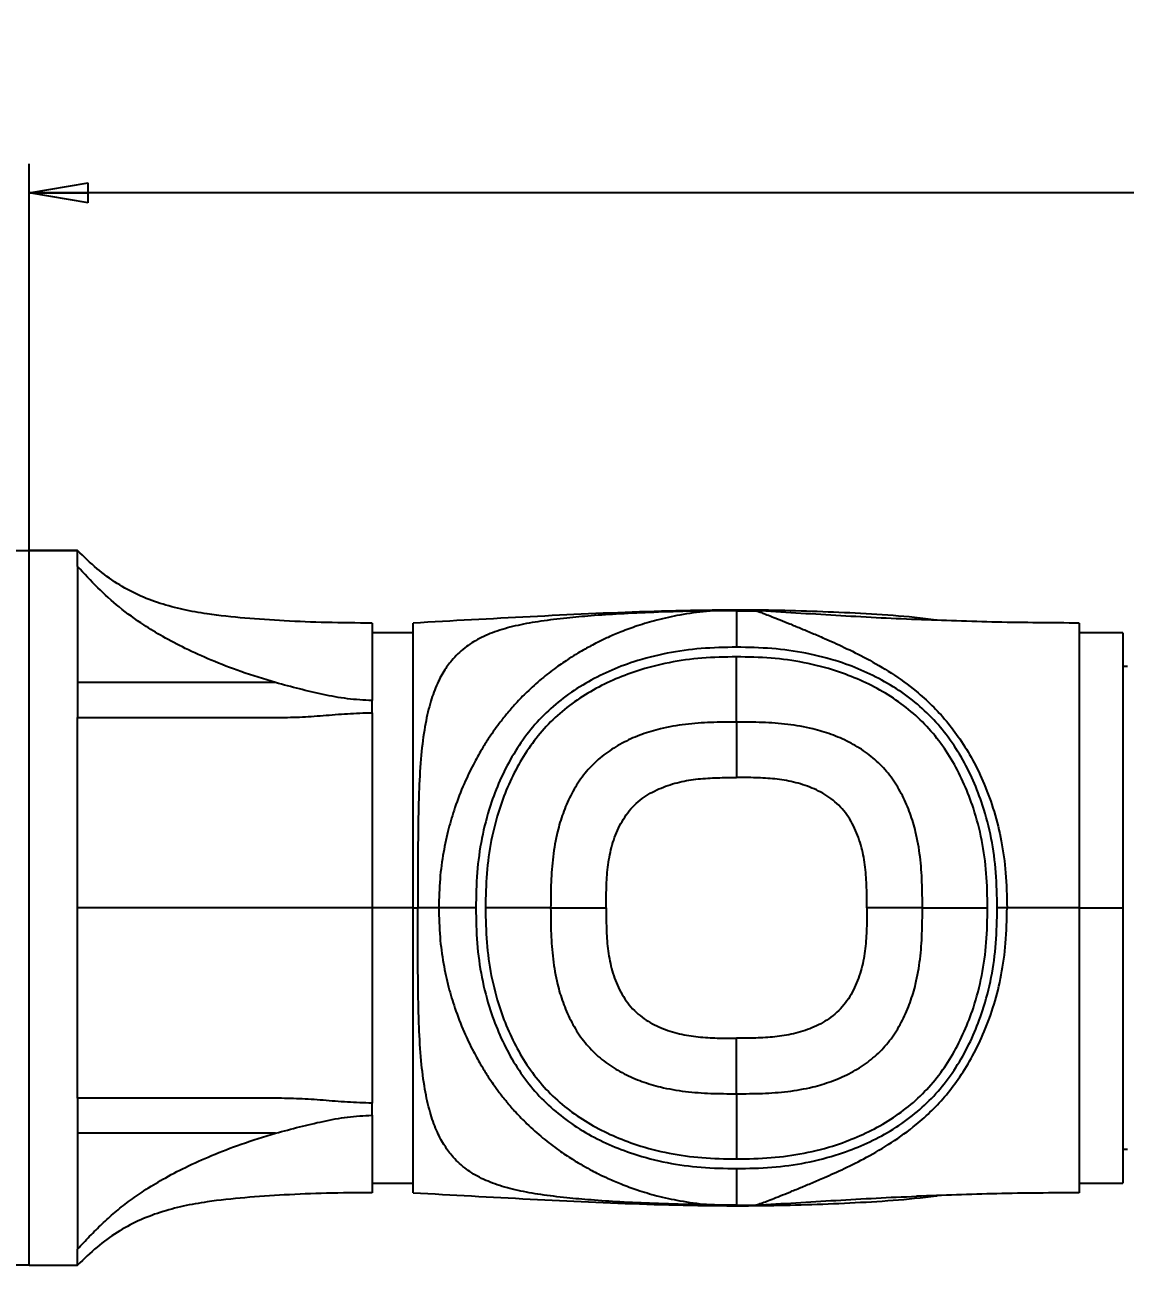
# Model space of a CAD drawing. Header units: millimetres. Extents: x 0 to 841, y 0 to 594.
# Drawn here: x 83.1 to 159.1, y 354.5 to 440.1 of the extents above; entities that cross this region are included whole.
import ezdxf

# ---------------------------------------------------------------- set-up
doc = ezdxf.new("R2010")
doc.units = ezdxf.units.MM
doc.layers.add('10', color=7, linetype='Continuous')
doc.styles.add('SLDTEXTSTYLE4', font='TXT', dxfattribs={"width": 0.7})
doc.dimstyles.new('SLDDIMSTYLE0', dxfattribs={"dimtxt": 9, "dimasz": 4.08, "dimexe": 0, "dimexo": 0.0625, "dimgap": 2.25, "dimtad": 2, "dimlfac": 3, "dimrnd": 1e-09, "dimzin": 12, "dimdsep": 46, "dimtxsty": 'SLDTEXTSTYLE4', "dimblk1": 'CLOSED', "dimblk2": 'CLOSED', "dimsah": 1, "dimcen": 0.09, "dimadec": 0, "dimazin": 3, "dimtfac": 1, "dimtofl": 0, "dimtmove": 0, "dimatfit": 3, "dimldrblk": 'CLOSED', "dimfxl": 0, "dimfrac": 2, "dimtolj": 1, "dimtzin": 12, "dimarcsym": 0})

# ---------------------------------------------------------------- blocks, each defined once
blk = doc.blocks.new('_Closed')
at = {"color": 0, "linetype": 'ByBlock', "lineweight": -2}
for p, q in [((-1, 0.166667), (0, 0)), ((-1, 0.166667), (-1, -0.166667)), ((0, 0), (-1, -0.166667)), ((0, 0), (-1, 0))]:
    blk.add_line(p, q, dxfattribs=at)
blk = doc.blocks.new('_D')
at = {"layer": '10'}
for p, q in [((83.417, 403.789), (83.417, 430.496)), ((448.587, 379.123), (448.587, 430.496)), ((448.587, 428.496), (83.417, 428.496))]:
    blk.add_line(p, q, dxfattribs=at)
at = {"layer": '10', "xscale": 4.08, "yscale": 4.08, "rotation": 180.0000000000002}
blk.add_blockref('_Closed', (83.417, 428.496, -9.567), dxfattribs=at)
at = {"layer": '10', "xscale": 4.08, "yscale": 4.08}
blk.add_blockref('_Closed', (448.587, 428.496, -9.567), dxfattribs=at)
at = {"layer": '10', "insert": (252.626, 440.098), "char_height": 9, "attachment_point": 1, "style": 'SLDTEXTSTYLE4'}
blk.add_mtext('1096', dxfattribs=at)
blk = doc.blocks.new('_D_1')
at = {"layer": '10'}
for p, q in [((83.417, 403.789), (71.294, 403.789)), ((73.294, 403.789), (73.294, 354.454)), ((83.417, 354.454), (71.294, 354.454))]:
    blk.add_line(p, q, dxfattribs=at)
at = {"layer": '10', "xscale": 4.08, "yscale": 4.08}
for p, rotation in [((73.294, 403.789, -9.567), 89.99999999383648), ((73.294, 354.454, -9.567), 269.9999999938365)]:
    blk.add_blockref('_Closed', p, dxfattribs=dict(at, rotation=rotation))
at = {"layer": '10', "insert": (61.692, 367.752), "char_height": 9, "attachment_point": 1, "rotation": 90, "style": 'SLDTEXTSTYLE4'}
blk.add_mtext('148.01', dxfattribs=at)

msp = doc.modelspace()

# ---------------------------------------------------------------- linework, layer by layer
at = {"color": 7, "linetype": 'Continuous', "lineweight": 25}
for p, q in [((86.7521, 403.7914), (83.4174, 403.7914)), ((83.4174, 403.7893), (86.7523, 403.7893)), ((83.4174, 354.4564), (83.4174, 403.7893)), ((133.5938, 399.6223), (132.2511, 399.6828)), ((133.5925, 399.6421), (133.5946, 399.6414)), ((109.9174, 398.1227), (107.084, 398.1227)), ((158.9177, 398.1227), (155.9177, 398.1227)), ((158.9177, 398.1227), (158.9177, 379.1227)), ((159.2511, 395.781), (158.9177, 395.781)), ((100.4293, 394.679), (86.7507, 394.679)), ((107.084, 392.6022), (107.084, 393.4433)), ((109.9174, 379.1227), (110.2507, 379.1227)), ((155.9177, 379.1227), (158.9177, 379.1227)), ((158.9177, 379.1227), (158.9177, 360.1227)), ((107.084, 364.802), (107.084, 365.6432)), ((100.4293, 363.5663), (86.7507, 363.5663)), ((158.9177, 362.4643), (159.2511, 362.4643)), ((107.084, 360.1227), (109.9174, 360.1227)), ((155.9177, 360.1227), (158.9177, 360.1227)), ((132.2511, 358.5625), (133.5938, 358.6231)), ((133.5925, 358.6033), (133.5946, 358.6039)), ((83.4174, 354.454), (86.7521, 354.454))]:
    msp.add_line(p, q, dxfattribs=at)
at = {"color": 8, "linetype": 'Continuous', "lineweight": 25}
for p, q in [((132.2507, 399.6445), (133.5922, 399.633)), ((109.9174, 379.1227), (107.084, 379.1227)), ((132.2507, 358.6008), (133.5922, 358.6124))]:
    msp.add_line(p, q, dxfattribs=at)
at = {"color": 7, "linetype": 'Continuous', "lineweight": 25}
for points, knots in [([(86.7508, 402.6864), (86.7509, 402.8968), (86.7511, 403.3176), (86.7514, 403.6208), (86.7517, 403.7674), (86.752, 403.796), (86.7522, 403.7916), (86.7523, 403.7893)], [0, 0, 0, 0, 0.19920601, 0.39825713, 0.59819636, 0.7990017, 1, 1, 1, 1]), ([(107.084, 398.7893), (106.0337, 398.7958), (104.0137, 398.8083), (101.0844, 398.9247), (98.3401, 399.1123), (96.0093, 399.3515), (94.0584, 399.6962), (92.4571, 400.1192), (90.9184, 400.7086), (89.4502, 401.5085), (88.0489, 402.5423), (87.1942, 403.3643), (86.7523, 403.7893)], [0, 0, 0, 0, 0.1460799, 0.2809365, 0.4076403, 0.5286368, 0.6065973, 0.6829512, 0.7586506, 0.8351946, 0.9147902, 1, 1, 1, 1]), ([(86.7507, 402.6864), (86.7507, 402.5606), (86.7507, 402.309), (86.7507, 401.8349), (86.7507, 401.1816), (86.7507, 400.2872), (86.7507, 399.1896), (86.7507, 398.0949), (86.7507, 397.0448), (86.7507, 395.7191), (86.7507, 394.122), (86.7507, 392.8811), (86.7507, 392.2623)], [0, 0, 0, 0, 0.0841238, 0.1681092, 0.2510756, 0.3796861, 0.500004, 0.579471, 0.6622243, 0.7491118, 0.8749009, 1, 1, 1, 1]), ([(100.4293, 394.679), (99.6261, 394.9224), (98.1205, 395.3786), (96.0431, 396.1876), (94.2426, 396.997), (92.6939, 397.8105), (91.1578, 398.7426), (89.6411, 399.8481), (88.123, 401.2149), (87.2109, 402.193), (86.7508, 402.6864)], [0, 0, 0, 0, 0.15651996, 0.29340572, 0.41556735, 0.52465121, 0.61955154, 0.75057072, 0.87416169, 1, 1, 1, 1]), ([(146.0941, 398.9889), (146.0736, 398.9917), (144.078, 399.2653), (140.0682, 399.5155), (133.4085, 399.7417), (126.0467, 399.6144), (117.9935, 399.2361), (112.6133, 398.9385), (109.9174, 398.7893)], [0, 0, 0, 0, 0.0017129, 0.1668412, 0.3322352, 0.553697, 0.7763669, 1, 1, 1, 1]), ([(132.2507, 399.6445), (131.2402, 399.6371), (129.3319, 399.6232), (126.6415, 399.5404), (124.296, 399.4326), (122.2853, 399.3016), (120.4545, 399.1405), (118.7542, 398.9342), (117.1369, 398.6479), (115.7033, 398.2644), (114.4758, 397.7507), (113.4281, 397.082), (112.6319, 396.3105), (112.0021, 395.4349), (111.4967, 394.4511), (111.0542, 393.1913), (110.7008, 391.5975), (110.4537, 389.6383), (110.3266, 387.53), (110.2715, 385.3889), (110.2533, 383.3353), (110.2505, 381.233), (110.2506, 379.8218), (110.2507, 379.1227)], [0, 0, 0, 0, 0.0688454, 0.1300087, 0.1838185, 0.2304438, 0.2707067, 0.3151976, 0.3573351, 0.3998214, 0.442091, 0.4838481, 0.5283675, 0.5617723, 0.5997028, 0.643049, 0.6922158, 0.7473279, 0.8074937, 0.8551612, 0.9038898, 0.9523816, 1, 1, 1, 1]), ([(132.2511, 399.6828), (131.5564, 399.6654), (130.2456, 399.6325), (128.4082, 399.3769), (126.8167, 399.0295), (125.4644, 398.6267), (124.3455, 398.217), (123.4331, 397.8288), (122.7392, 397.498), (122.2107, 397.2251), (121.7573, 396.9773), (121.2596, 396.6888), (120.5924, 396.2741), (119.7462, 395.6948), (118.7613, 394.9285), (117.8304, 394.0924), (117.0344, 393.2747), (116.4017, 392.5474), (115.8878, 391.8965), (115.4685, 391.3198), (115.0637, 390.7225), (114.5952, 389.9735), (114.0236, 388.9498), (113.387, 387.6177), (112.814, 386.1332), (112.34, 384.547), (111.9868, 382.9084), (111.739, 381.0801), (111.7075, 379.7951), (111.691, 379.1227)], [0, 0, 0, 0, 0.0644352, 0.1215825, 0.1718893, 0.2155623, 0.2524901, 0.2824768, 0.3076613, 0.3238916, 0.3379923, 0.3556688, 0.3769491, 0.4102869, 0.4498345, 0.4914064, 0.5249557, 0.5543864, 0.5797168, 0.6009756, 0.6198318, 0.6464846, 0.682657, 0.7282163, 0.7828963, 0.8296382, 0.881195, 0.9378344, 1, 1, 1, 1]), ([(144.6982, 399.0346), (144.6891, 399.0349), (142.8221, 399.0955), (139.1217, 399.3132), (135.4293, 399.5341), (133.5926, 399.644)], [0, 0, 0, 0, 0.0024674, 0.5038232, 1, 1, 1, 1]), ([(107.084, 398.7893), (107.084, 398.7593), (107.084, 398.6993), (107.084, 398.2159), (107.084, 397.4542), (107.084, 396.3921), (107.084, 395.0746), (107.084, 393.9869), (107.084, 393.4433)], [0, 0, 0, 0, 0.1666879, 0.333293, 0.4999983, 0.6665821, 0.8333827, 1, 1, 1, 1]), ([(109.9174, 379.1227), (109.9174, 379.9809), (109.9174, 381.697), (109.9174, 384.2273), (109.9174, 386.6703), (109.9174, 388.984), (109.9174, 391.1291), (109.9174, 393.0689), (109.9174, 394.7699), (109.9174, 396.203), (109.9174, 397.3451), (109.9174, 398.1697), (109.9174, 398.6917), (109.9174, 398.7568), (109.9174, 398.7893)], [0, 0, 0, 0, 0.0833442, 0.1666545, 0.2499999, 0.3333465, 0.4166486, 0.4999995, 0.5833438, 0.6666548, 0.7499994, 0.8333066, 0.9166508, 1, 1, 1, 1]), ([(155.9177, 398.7893), (154.0187, 398.8008), (150.2683, 398.8235), (146.5205, 398.9653), (144.6704, 399.0353)], [0, 0, 0, 0, 0.5063587, 1, 1, 1, 1]), ([(155.9177, 398.7893), (155.9177, 398.7696), (155.9177, 398.7301), (155.9177, 398.413), (155.9177, 397.9146), (155.9177, 397.1516), (155.9177, 396.0664), (155.9177, 394.6023), (155.9177, 392.8914), (155.9177, 390.9645), (155.9177, 388.8514), (155.9177, 386.5793), (155.9177, 384.1775), (155.9177, 381.6774), (155.9177, 379.9765), (155.9177, 379.1227)], [0, 0, 0, 0, 0.0650691, 0.1298994, 0.1943185, 0.2582193, 0.3424479, 0.4257506, 0.5082657, 0.5900806, 0.6715871, 0.7530643, 0.8348343, 0.9170905, 1, 1, 1, 1]), ([(132.2511, 397.1227), (131.436, 397.107), (129.8307, 397.0762), (127.4471, 396.7516), (125.3195, 396.2038), (123.439, 395.4845), (121.802, 394.6544), (120.2806, 393.6479), (118.9134, 392.4605), (117.7255, 391.0934), (116.7193, 389.5717), (115.8897, 387.9344), (115.1697, 386.0542), (114.6222, 383.9267), (114.2975, 381.5431), (114.2667, 379.9378), (114.2511, 379.1227)], [0, 0, 0, 0, 0.0844116, 0.1662561, 0.2486137, 0.3114819, 0.3745174, 0.438427, 0.4999999, 0.5615686, 0.6254839, 0.6885294, 0.7513863, 0.8337419, 0.9155822, 1, 1, 1, 1]), ([(150.2511, 379.1227), (150.2354, 379.9377), (150.2047, 381.543), (149.8799, 383.9266), (149.3325, 386.0542), (148.6124, 387.9344), (147.7829, 389.5717), (146.7767, 391.0934), (145.5889, 392.4604), (144.2216, 393.6479), (142.7002, 394.6544), (141.0631, 395.4845), (139.1827, 396.2038), (137.0551, 396.7516), (134.6715, 397.0762), (133.0662, 397.107), (132.2511, 397.1227)], [0, 0, 0, 0, 0.0844124, 0.1662528, 0.2486137, 0.3114706, 0.374516, 0.4384252, 0.5000001, 0.5615669, 0.6254826, 0.6885181, 0.7513863, 0.8337385, 0.915583, 1, 1, 1, 1]), ([(132.2511, 396.456), (131.4547, 396.4408), (129.8923, 396.4111), (127.5785, 396.0964), (125.5225, 395.5676), (123.7117, 394.8739), (122.1495, 394.0829), (120.695, 393.1242), (119.3853, 391.9883), (118.2495, 390.6787), (117.2909, 389.2243), (116.4999, 387.6621), (115.8061, 385.8512), (115.2773, 383.7951), (114.9627, 381.4813), (114.9329, 379.919), (114.9177, 379.1227)], [0, 0, 0, 0, 0.0855683, 0.1678839, 0.2503774, 0.313207, 0.3759911, 0.4382497, 0.5000042, 0.5617507, 0.6240007, 0.6867902, 0.7496257, 0.8321218, 0.9144376, 1, 1, 1, 1]), ([(132.2511, 391.956), (132.2511, 392.3984), (132.2511, 393.2895), (132.2511, 394.8169), (132.2511, 395.8338), (132.2511, 396.456)], [0, 0, 0, 0, 0.276772, 0.5574696, 1, 1, 1, 1]), ([(149.5844, 379.1227), (149.5692, 379.919), (149.5395, 381.4814), (149.2248, 383.7952), (148.696, 385.8513), (148.0023, 387.6621), (147.2112, 389.2243), (146.2527, 390.6787), (145.1168, 391.9883), (143.8071, 393.1242), (142.3526, 394.0829), (140.7905, 394.8739), (138.9796, 395.5676), (136.9235, 396.0965), (134.6097, 396.4111), (133.0474, 396.4408), (132.2511, 396.456)], [0, 0, 0, 0, 0.0855679, 0.1678837, 0.2503743, 0.3132098, 0.3759993, 0.4382493, 0.4999958, 0.5617503, 0.6240089, 0.686793, 0.7496226, 0.8321216, 0.9144372, 1, 1, 1, 1]), ([(107.084, 393.4433), (106.5157, 393.4707), (105.3793, 393.5253), (103.7131, 393.851), (102.0636, 394.2334), (100.9744, 394.5304), (100.4293, 394.679)], [0, 0, 0, 0, 0.2509063, 0.5017223, 0.7506415, 1, 1, 1, 1]), ([(86.7523, 379.1227), (86.7522, 380.0122), (86.752, 381.788), (86.7517, 384.4451), (86.7514, 387.0847), (86.7511, 389.7067), (86.7509, 391.4102), (86.7508, 392.2623)], [0, 0, 0, 0, 0.2017252, 0.4027057, 0.6024557, 0.8011425, 1, 1, 1, 1]), ([(86.7508, 392.2623), (87.0279, 392.2623), (87.5783, 392.2623), (88.434, 392.2623), (89.3285, 392.2623), (90.2931, 392.2623), (91.3991, 392.2623), (92.7085, 392.2623), (94.2619, 392.2623), (96.0619, 392.2623), (98.1321, 392.2623), (99.6305, 392.2623), (100.4288, 392.2623)], [0, 0, 0, 0, 0.0760933, 0.1511531, 0.2249674, 0.3005014, 0.3810576, 0.4765602, 0.5859694, 0.708037, 0.8444512, 1, 1, 1, 1]), ([(100.4288, 392.2623), (100.975, 392.2708), (102.0661, 392.2877), (103.7167, 392.3985), (105.3821, 392.551), (106.5167, 392.5851), (107.084, 392.6022)], [0, 0, 0, 0, 0.2498346, 0.4991146, 0.7495314, 1, 1, 1, 1]), ([(107.084, 392.6022), (107.084, 391.981), (107.084, 390.7381), (107.084, 388.6331), (107.084, 386.3925), (107.084, 384.0338), (107.084, 381.5979), (107.084, 379.9479), (107.084, 379.1227)], [0, 0, 0, 0, 0.1666118, 0.3334069, 0.5000017, 0.6666961, 0.8333012, 1, 1, 1, 1]), ([(132.2511, 391.956), (131.657, 391.9523), (130.477, 391.945), (128.7159, 391.8215), (127.1231, 391.5488), (125.7109, 391.1256), (124.4842, 390.5987), (123.3367, 389.9155), (122.314, 389.0597), (121.4582, 388.037), (120.775, 386.8895), (120.2482, 385.6629), (119.8249, 384.2507), (119.5522, 382.6578), (119.4288, 380.8967), (119.4214, 379.7167), (119.4177, 379.1227)], [0, 0, 0, 0, 0.0839726, 0.1667998, 0.2493286, 0.3118508, 0.3748044, 0.4376077, 0.5, 0.5623923, 0.6251956, 0.6881492, 0.7506714, 0.8332002, 0.9160274, 1, 1, 1, 1]), ([(132.2511, 391.956), (132.2511, 391.805), (132.2511, 391.4985), (132.2511, 390.8061), (132.2511, 389.9934), (132.2511, 389.0846), (132.2511, 388.4393), (132.2511, 388.1227)], [0, 0, 0, 0, 0.1763762, 0.3579209, 0.5485566, 0.7785348, 1, 1, 1, 1]), ([(145.0844, 379.1227), (145.0807, 379.7167), (145.0734, 380.8967), (144.9499, 382.6578), (144.6772, 384.2507), (144.254, 385.6629), (143.7271, 386.8895), (143.0439, 388.037), (142.1881, 389.0597), (141.1655, 389.9155), (140.0179, 390.5987), (138.7913, 391.1256), (137.3791, 391.5488), (135.7862, 391.8215), (134.0251, 391.945), (132.8451, 391.9523), (132.2511, 391.956)], [0, 0, 0, 0, 0.0839726, 0.1667998, 0.2493286, 0.3118508, 0.3748044, 0.4376077, 0.5, 0.5623923, 0.6251956, 0.6881492, 0.7506714, 0.8332002, 0.9160274, 1, 1, 1, 1]), ([(123.2511, 379.1227), (123.252, 379.5931), (123.254, 380.5289), (123.3401, 381.929), (123.5886, 383.3131), (124.0588, 384.6446), (124.7893, 385.8626), (125.8205, 386.807), (127.028, 387.4382), (128.2968, 387.839), (129.6045, 388.047), (130.9246, 388.1201), (131.8073, 388.1218), (132.2511, 388.1227)], [0, 0, 0, 0, 0.0938207, 0.1866074, 0.2794052, 0.3733257, 0.466853, 0.5596894, 0.6481596, 0.736582, 0.8239585, 0.9115112, 1, 1, 1, 1]), ([(141.2511, 379.1227), (141.2501, 379.5931), (141.2481, 380.5289), (141.162, 381.929), (140.9135, 383.3131), (140.4433, 384.6446), (139.7129, 385.8626), (138.6816, 386.807), (137.4741, 387.4382), (136.2054, 387.839), (134.8976, 388.047), (133.5776, 388.1201), (132.6948, 388.1218), (132.2511, 388.1227)], [0, 0, 0, 0, 0.0938207, 0.1866074, 0.2794052, 0.3733257, 0.466853, 0.5596894, 0.6481596, 0.736582, 0.8239585, 0.9115112, 1, 1, 1, 1]), ([(86.7508, 365.983), (86.7509, 366.8351), (86.7511, 368.5387), (86.7514, 371.1607), (86.7517, 373.8002), (86.752, 376.4574), (86.7522, 378.2331), (86.7523, 379.1227)], [0, 0, 0, 0, 0.1988575, 0.3975443, 0.5972943, 0.7982748, 1, 1, 1, 1]), ([(107.084, 379.1227), (106.0337, 379.1227), (104.0137, 379.1227), (101.0844, 379.1227), (98.3401, 379.1227), (96.0093, 379.1227), (94.0584, 379.1227), (92.4571, 379.1227), (90.9184, 379.1227), (89.4502, 379.1227), (88.0489, 379.1227), (87.1942, 379.1227), (86.7523, 379.1227)], [0, 0, 0, 0, 0.1460799, 0.2809365, 0.4076403, 0.5286368, 0.6065973, 0.6829512, 0.7586506, 0.8351946, 0.9147902, 1, 1, 1, 1]), ([(107.084, 379.1227), (107.084, 378.2975), (107.084, 376.6475), (107.084, 374.2117), (107.084, 371.8529), (107.084, 369.6123), (107.084, 367.5073), (107.084, 366.2643), (107.084, 365.6432)], [0, 0, 0, 0, 0.1666879, 0.33329301, 0.49999826, 0.66658205, 0.8333827, 1, 1, 1, 1]), ([(109.9174, 359.456), (109.9174, 359.4885), (109.9174, 359.5536), (109.9174, 360.0755), (109.9174, 360.9002), (109.9174, 362.0418), (109.9174, 363.4753), (109.9174, 365.1764), (109.9174, 367.1161), (109.9174, 369.2612), (109.9174, 371.5749), (109.9174, 374.0179), (109.9174, 376.5482), (109.9174, 378.2644), (109.9174, 379.1227)], [0, 0, 0, 0, 0.0833439, 0.166688, 0.2500005, 0.3333082, 0.4166514, 0.5000009, 0.5833465, 0.6666485, 0.7500003, 0.8333404, 0.9166507, 1, 1, 1, 1]), ([(132.2507, 358.6008), (131.2402, 358.6082), (129.3319, 358.6221), (126.6415, 358.7049), (124.296, 358.8127), (122.2853, 358.9437), (120.4545, 359.1049), (118.7542, 359.3111), (117.1369, 359.5975), (115.7033, 359.9809), (114.4758, 360.4946), (113.4281, 361.1633), (112.6319, 361.9348), (112.0021, 362.8104), (111.4967, 363.7943), (111.0542, 365.054), (110.7008, 366.6478), (110.4537, 368.607), (110.3266, 370.7153), (110.2715, 372.8564), (110.2533, 374.9101), (110.2505, 377.0123), (110.2506, 378.4235), (110.2507, 379.1227)], [0, 0, 0, 0, 0.0688454, 0.1300087, 0.1838185, 0.2304438, 0.2707067, 0.3151976, 0.3573351, 0.3998214, 0.442091, 0.4838481, 0.5283675, 0.5617723, 0.5997028, 0.643049, 0.6922158, 0.7473279, 0.8074937, 0.8551612, 0.9038898, 0.9523816, 1, 1, 1, 1]), ([(111.691, 379.1227), (111.7075, 378.4503), (111.739, 377.1653), (111.9868, 375.337), (112.34, 373.6983), (112.814, 372.1121), (113.387, 370.6276), (114.0236, 369.2956), (114.5952, 368.2718), (115.0637, 367.5228), (115.4685, 366.9255), (115.8878, 366.3488), (116.4017, 365.6979), (117.0344, 364.9706), (117.8597, 364.1228), (118.8467, 363.2425), (119.908, 362.4319), (120.854, 361.8005), (121.6247, 361.3403), (122.2245, 361.012), (122.7878, 360.7239), (123.4556, 360.407), (124.3455, 360.0283), (125.4644, 359.6186), (126.8167, 359.2159), (128.4082, 358.8685), (130.2456, 358.6129), (131.5564, 358.58), (132.2511, 358.5625)], [0, 0, 0, 0, 0.0621662, 0.1188061, 0.1703634, 0.2171057, 0.2717861, 0.3173459, 0.3535186, 0.3801717, 0.399028, 0.4202871, 0.4456176, 0.4750487, 0.5085982, 0.5540201, 0.5962385, 0.6310668, 0.6585213, 0.678837, 0.6946062, 0.7175206, 0.7475076, 0.7844357, 0.8281091, 0.8784164, 0.9355642, 1, 1, 1, 1]), ([(114.2511, 379.1227), (114.2667, 378.3076), (114.2975, 376.7023), (114.6222, 374.3188), (115.1697, 372.1911), (115.8897, 370.311), (116.7192, 368.6736), (117.7254, 367.1519), (118.9133, 365.785), (120.2806, 364.5975), (121.8019, 363.591), (123.439, 362.7608), (125.3194, 362.0415), (127.447, 361.4938), (129.8306, 361.1691), (131.436, 361.1383), (132.2511, 361.1227)], [0, 0, 0, 0, 0.0844124, 0.1662528, 0.2486137, 0.3114706, 0.374516, 0.4384252, 0.5000001, 0.5615669, 0.6254826, 0.6885181, 0.7513863, 0.8337385, 0.915583, 1, 1, 1, 1]), ([(114.9177, 379.1227), (114.9329, 378.3263), (114.9627, 376.7639), (115.2773, 374.4501), (115.8061, 372.3941), (116.4999, 370.5832), (117.2909, 369.0211), (118.2495, 367.5666), (119.3853, 366.257), (120.695, 365.1212), (122.1495, 364.1625), (123.7117, 363.3714), (125.5225, 362.6777), (127.5786, 362.1489), (129.8924, 361.8343), (131.4548, 361.8045), (132.2511, 361.7893)], [0, 0, 0, 0, 0.0855679, 0.1678837, 0.2503743, 0.3132098, 0.3759993, 0.4382493, 0.4999958, 0.5617503, 0.6240089, 0.686793, 0.7496226, 0.8321216, 0.9144372, 1, 1, 1, 1]), ([(119.4177, 379.1227), (118.9753, 379.1227), (118.0842, 379.1227), (116.5568, 379.1227), (115.54, 379.1227), (114.9177, 379.1227)], [0, 0, 0, 0, 0.276772, 0.5574696, 1, 1, 1, 1]), ([(119.4177, 379.1227), (119.4214, 378.5286), (119.4288, 377.3486), (119.5522, 375.5875), (119.8249, 373.9947), (120.2482, 372.5825), (120.775, 371.3558), (121.4582, 370.2083), (122.314, 369.1856), (123.3367, 368.3298), (124.4842, 367.6466), (125.7109, 367.1198), (127.1231, 366.6965), (128.7159, 366.4238), (130.477, 366.3004), (131.657, 366.293), (132.2511, 366.2893)], [0, 0, 0, 0, 0.0839726, 0.1667998, 0.2493286, 0.3118508, 0.3748044, 0.4376077, 0.5, 0.5623923, 0.6251956, 0.6881492, 0.7506714, 0.8332002, 0.9160274, 1, 1, 1, 1]), ([(119.4177, 379.1227), (119.5688, 379.1227), (119.8752, 379.1227), (120.5676, 379.1227), (121.3803, 379.1227), (122.2891, 379.1227), (122.9345, 379.1227), (123.2511, 379.1227)], [0, 0, 0, 0, 0.1763762, 0.3579209, 0.5485566, 0.7785348, 1, 1, 1, 1]), ([(123.2511, 379.1227), (123.252, 378.6522), (123.254, 377.7164), (123.3401, 376.3164), (123.5886, 374.9322), (124.0588, 373.6007), (124.7893, 372.3827), (125.8205, 371.4383), (127.028, 370.8072), (128.2968, 370.4063), (129.6045, 370.1983), (130.9246, 370.1252), (131.8073, 370.1235), (132.2511, 370.1227)], [0, 0, 0, 0, 0.0938207, 0.1866074, 0.2794052, 0.3733257, 0.466853, 0.5596894, 0.6481596, 0.736582, 0.8239585, 0.9115112, 1, 1, 1, 1]), ([(132.2511, 361.7893), (133.0474, 361.8045), (134.6098, 361.8343), (136.9236, 362.1489), (138.9797, 362.6777), (140.7905, 363.3714), (142.3526, 364.1625), (143.8071, 365.1212), (145.1168, 366.257), (146.2527, 367.5666), (147.2112, 369.0211), (148.0023, 370.5832), (148.6961, 372.3941), (149.2249, 374.4502), (149.5395, 376.764), (149.5692, 378.3264), (149.5844, 379.1227)], [0, 0, 0, 0, 0.0855683, 0.1678839, 0.2503774, 0.313207, 0.3759911, 0.4382497, 0.5000042, 0.5617507, 0.6240007, 0.6867902, 0.7496257, 0.8321218, 0.9144376, 1, 1, 1, 1]), ([(132.2511, 366.2893), (132.8451, 366.293), (134.0251, 366.3004), (135.7862, 366.4238), (137.3791, 366.6965), (138.7913, 367.1198), (140.0179, 367.6466), (141.1655, 368.3298), (142.1881, 369.1856), (143.0439, 370.2083), (143.7271, 371.3558), (144.254, 372.5825), (144.6772, 373.9947), (144.9499, 375.5875), (145.0734, 377.3486), (145.0807, 378.5286), (145.0844, 379.1227)], [0, 0, 0, 0, 0.0839726, 0.1667998, 0.2493286, 0.3118508, 0.3748044, 0.4376077, 0.5, 0.5623923, 0.6251956, 0.6881492, 0.7506714, 0.8332002, 0.9160274, 1, 1, 1, 1]), ([(141.2511, 379.1227), (141.2501, 378.6522), (141.2481, 377.7164), (141.162, 376.3164), (140.9135, 374.9322), (140.4433, 373.6007), (139.7129, 372.3827), (138.6816, 371.4383), (137.4741, 370.8072), (136.2054, 370.4063), (134.8976, 370.1983), (133.5776, 370.1252), (132.6948, 370.1235), (132.2511, 370.1227)], [0, 0, 0, 0, 0.0938207, 0.1866074, 0.2794052, 0.3733257, 0.466853, 0.5596894, 0.6481596, 0.736582, 0.8239585, 0.9115112, 1, 1, 1, 1]), ([(132.2511, 361.1227), (133.0661, 361.1383), (134.6714, 361.1691), (137.055, 361.4937), (139.1826, 362.0415), (141.0631, 362.7608), (142.7002, 363.5909), (144.2215, 364.5974), (145.5888, 365.7849), (146.7767, 367.1519), (147.7829, 368.6736), (148.6124, 370.311), (149.3325, 372.1911), (149.8799, 374.3187), (150.2047, 376.7022), (150.2354, 378.3076), (150.2511, 379.1227)], [0, 0, 0, 0, 0.08441164, 0.16625611, 0.24861369, 0.31148186, 0.37451736, 0.43842697, 0.49999992, 0.56156864, 0.62548395, 0.68852939, 0.75138633, 0.83374189, 0.91558221, 1, 1, 1, 1]), ([(145.0844, 379.1227), (144.9334, 379.1227), (144.6269, 379.1227), (143.9345, 379.1227), (143.1218, 379.1227), (142.213, 379.1227), (141.5677, 379.1227), (141.2511, 379.1227)], [0, 0, 0, 0, 0.1763762, 0.3579209, 0.5485566, 0.7785348, 1, 1, 1, 1]), ([(145.0844, 379.1227), (145.5268, 379.1227), (146.4179, 379.1227), (147.9453, 379.1227), (148.9622, 379.1227), (149.5844, 379.1227)], [0, 0, 0, 0, 0.27677205, 0.55746958, 1, 1, 1, 1]), ([(150.9302, 379.1227), (150.8215, 379.1227), (150.6036, 379.1227), (150.3687, 379.1227), (150.2511, 379.1227)], [0, 0, 0, 0, 0.4992845, 1, 1, 1, 1]), ([(155.9177, 379.1227), (155.4161, 379.1227), (154.4406, 379.1227), (153.2232, 379.1227), (152.3187, 379.1227), (151.6867, 379.1227), (151.1503, 379.1227), (151.0044, 379.1227), (150.9303, 379.1227)], [0, 0, 0, 0, 0.252224, 0.4905284, 0.6159986, 0.7434682, 0.8696765, 1, 1, 1, 1]), ([(155.9177, 379.1227), (155.9177, 378.2689), (155.9177, 376.568), (155.9177, 374.068), (155.9177, 371.6661), (155.9177, 369.394), (155.9177, 367.2809), (155.9177, 365.354), (155.9177, 363.6431), (155.9177, 362.179), (155.9177, 361.0938), (155.9177, 360.3307), (155.9177, 359.8323), (155.9177, 359.5152), (155.9177, 359.4758), (155.9177, 359.456)], [0, 0, 0, 0, 0.0829045, 0.1651607, 0.2469357, 0.328408, 0.4099144, 0.4917343, 0.5742444, 0.657547, 0.7417807, 0.8056815, 0.8701006, 0.9349309, 1, 1, 1, 1]), ([(132.2511, 366.2893), (132.2511, 366.4403), (132.2511, 366.7468), (132.2511, 367.4392), (132.2511, 368.2519), (132.2511, 369.1607), (132.2511, 369.8061), (132.2511, 370.1227)], [0, 0, 0, 0, 0.1763762, 0.3579209, 0.5485566, 0.7785348, 1, 1, 1, 1]), ([(86.7507, 365.983), (86.7507, 365.5665), (86.7507, 364.7338), (86.7507, 363.5228), (86.7507, 362.1382), (86.7507, 360.6641), (86.7507, 359.3547), (86.7507, 358.38), (86.7507, 357.6275), (86.7507, 356.8617), (86.7507, 356.1372), (86.7507, 355.7513), (86.7507, 355.5589)], [0, 0, 0, 0, 0.0840383, 0.1679921, 0.2509503, 0.3796106, 0.4999259, 0.5794009, 0.6621379, 0.7489869, 0.8747923, 1, 1, 1, 1]), ([(100.4288, 365.983), (99.7516, 365.983), (98.4704, 365.983), (96.676, 365.983), (95.0889, 365.983), (93.6824, 365.983), (92.4467, 365.983), (91.0881, 365.983), (89.6409, 365.983), (88.1231, 365.983), (87.211, 365.983), (86.7508, 365.983)], [0, 0, 0, 0, 0.1318437, 0.2494248, 0.3571844, 0.4531036, 0.5406337, 0.6196137, 0.750558, 0.8741228, 1, 1, 1, 1]), ([(107.084, 365.6432), (106.5157, 365.6603), (105.3792, 365.6945), (103.7128, 365.8471), (102.0632, 365.9577), (100.9739, 365.9745), (100.4288, 365.983)], [0, 0, 0, 0, 0.2509062, 0.5017221, 0.7506415, 1, 1, 1, 1]), ([(132.2511, 366.2893), (132.2511, 365.8469), (132.2511, 364.9558), (132.2511, 363.4284), (132.2511, 362.4115), (132.2511, 361.7893)], [0, 0, 0, 0, 0.27677205, 0.55746958, 1, 1, 1, 1]), ([(100.4293, 363.5663), (100.9754, 363.7152), (102.0664, 364.0127), (103.7169, 364.3952), (105.3822, 364.7203), (106.5167, 364.7748), (107.084, 364.802)], [0, 0, 0, 0, 0.2498345, 0.4991145, 0.7495313, 1, 1, 1, 1]), ([(107.084, 364.802), (107.084, 364.2585), (107.084, 363.1708), (107.084, 361.8532), (107.084, 360.7911), (107.084, 360.0294), (107.084, 359.5461), (107.084, 359.486), (107.084, 359.456)], [0, 0, 0, 0, 0.1666118, 0.3334069, 0.5000017, 0.6666961, 0.8333012, 1, 1, 1, 1]), ([(86.7508, 355.5589), (87.0278, 355.8581), (87.578, 356.4525), (88.4334, 357.3025), (89.328, 358.1077), (90.2929, 358.8762), (91.3977, 359.6485), (92.705, 360.4412), (94.2568, 361.2552), (96.0581, 362.0639), (98.1306, 362.8701), (99.6306, 363.3244), (100.4293, 363.5663)], [0, 0, 0, 0, 0.0760639, 0.1510768, 0.2248932, 0.3004757, 0.3810475, 0.4761862, 0.5854963, 0.7077175, 0.8443755, 1, 1, 1, 1]), ([(107.084, 359.456), (106.0337, 359.4495), (104.0137, 359.437), (101.0844, 359.3207), (98.3401, 359.133), (96.0093, 358.8938), (94.0584, 358.5492), (92.4571, 358.1261), (90.9184, 357.5367), (89.4502, 356.7368), (88.0489, 355.703), (87.1942, 354.881), (86.7523, 354.456)], [0, 0, 0, 0, 0.1460799, 0.2809365, 0.4076403, 0.5286368, 0.6065973, 0.6829512, 0.7586506, 0.8351946, 0.9147902, 1, 1, 1, 1]), ([(109.9174, 359.456), (112.6133, 359.3069), (117.9935, 359.0093), (126.0467, 358.6309), (133.4085, 358.5036), (140.0682, 358.7298), (144.078, 358.98), (146.0736, 359.2536), (146.0941, 359.2564)], [0, 0, 0, 0, 0.2236331, 0.446303, 0.6677648, 0.8331588, 0.9982871, 1, 1, 1, 1]), ([(133.5926, 358.6013), (135.4293, 358.7112), (139.1217, 358.9321), (142.8221, 359.1498), (144.6891, 359.2104), (144.6982, 359.2107)], [0, 0, 0, 0, 0.4961769, 0.9975329, 1, 1, 1, 1]), ([(155.9177, 359.456), (154.0187, 359.4445), (150.2683, 359.4218), (146.5205, 359.28), (144.6704, 359.21)], [0, 0, 0, 0, 0.5063587, 1, 1, 1, 1]), ([(86.7521, 354.4554), (86.7521, 354.4551), (86.7519, 354.4536), (86.7517, 354.4789), (86.7514, 354.6243), (86.7511, 354.9278), (86.7509, 355.3485), (86.7508, 355.559)], [0, 0, 0, 0, 0.0673879, 0.3017722, 0.5351456, 0.7674824, 1, 1, 1, 1])]:
    msp.add_open_spline(points, degree=3, knots=knots, dxfattribs=at)
at = {"color": 8, "linetype": 'Continuous', "lineweight": 25}
for points, knots in [([(132.2511, 399.654), (132.2511, 399.6633), (132.2511, 399.7057), (132.2511, 399.5262), (132.2511, 399.0561), (132.2511, 398.2278), (132.2511, 397.4919), (132.2511, 397.1227)], [0, 0, 0, 0, 0.06572996, 0.29887632, 0.53164817, 0.76499717, 1, 1, 1, 1]), ([(133.5946, 399.6414), (133.6082, 399.638), (133.6363, 399.631), (133.8608, 399.5525), (134.2058, 399.4235), (134.6672, 399.2449), (135.2302, 399.0215), (135.8869, 398.7563), (136.6245, 398.4541), (137.4273, 398.1192), (138.4129, 397.6966), (139.6604, 397.1372), (141.2491, 396.3489), (142.9615, 395.353), (144.4927, 394.254), (145.7559, 393.1226), (146.7694, 392.0231), (147.717, 390.762), (148.5999, 389.3026), (149.3994, 387.6292), (150.0705, 385.76), (150.5712, 383.7151), (150.8796, 381.4842), (150.9129, 379.933), (150.9303, 379.1227)], [0, 0, 0, 0, 0.056157, 0.1158626, 0.1711067, 0.2222245, 0.269485, 0.3131133, 0.3532186, 0.3897438, 0.4230547, 0.4694019, 0.515674, 0.5645432, 0.6147229, 0.6482932, 0.6823588, 0.7179517, 0.7568819, 0.7996226, 0.8453878, 0.8933028, 0.9442631, 1, 1, 1, 1]), ([(111.691, 379.1227), (111.5896, 379.1227), (111.3528, 379.1227), (110.8703, 379.1227), (110.4558, 379.1227), (110.2507, 379.1227)], [0, 0, 0, 0, 0.27457718, 0.64102025, 1, 1, 1, 1]), ([(114.2511, 379.1227), (113.8819, 379.1227), (113.146, 379.1227), (112.3173, 379.1227), (111.8487, 379.1227), (111.6694, 379.1227), (111.7086, 379.1227), (111.7159, 379.1227)], [0, 0, 0, 0, 0.2379033, 0.4741323, 0.709777, 0.9458009, 1, 1, 1, 1]), ([(133.5946, 358.6039), (133.6082, 358.6073), (133.6363, 358.6144), (133.8608, 358.6928), (134.2058, 358.8218), (134.6672, 359.0004), (135.2302, 359.2238), (135.8869, 359.489), (136.6245, 359.7912), (137.4273, 360.1261), (138.4129, 360.5487), (139.6604, 361.1081), (141.2491, 361.8964), (142.9615, 362.8923), (144.4927, 363.9914), (145.7559, 365.1227), (146.7694, 366.2222), (147.717, 367.4833), (148.5999, 368.9427), (149.3994, 370.6161), (150.0705, 372.4853), (150.5712, 374.5302), (150.8796, 376.7611), (150.9129, 378.3123), (150.9303, 379.1227)], [0, 0, 0, 0, 0.056157, 0.1158626, 0.1711067, 0.2222245, 0.269485, 0.3131133, 0.3532186, 0.3897438, 0.4230547, 0.4694019, 0.515674, 0.5645432, 0.6147229, 0.6482932, 0.6823588, 0.7179517, 0.7568819, 0.7996226, 0.8453878, 0.8933028, 0.9442631, 1, 1, 1, 1]), ([(132.2511, 361.1227), (132.2511, 360.7534), (132.2511, 360.0176), (132.2511, 359.1892), (132.2511, 358.7191), (132.2511, 358.5397), (132.2511, 358.582), (132.2511, 358.5914)], [0, 0, 0, 0, 0.2350028, 0.4683518, 0.7011237, 0.93427, 1, 1, 1, 1])]:
    msp.add_open_spline(points, degree=3, knots=knots, dxfattribs=at)

# ---------------------------------------------------------------- dimensions: what is measured, and where the dimension line sits
at = {"layer": '10'}
dim = msp.add_linear_dim(base=(83.4174, 428.4959), p1=(448.5867, 379.1227), p2=(83.4174, 403.7893), dimstyle='SLDDIMSTYLE0', dxfattribs=at)
dim.commit()
dim.dimension.update_dxf_attribs({"geometry": '_D', "text_midpoint": (260.5137, 428.4959), "dimtype": 160})
dim = msp.add_linear_dim(base=(73.2941, 354.454), p1=(83.4174, 403.7893), p2=(83.4174, 354.454), angle=90, dimstyle='SLDDIMSTYLE0', dxfattribs=at)
dim.commit()
dim.dimension.update_dxf_attribs({"geometry": '_D_1', "text_midpoint": (73.2941, 379.5893), "dimtype": 160})

doc.saveas('drawing.dxf')
